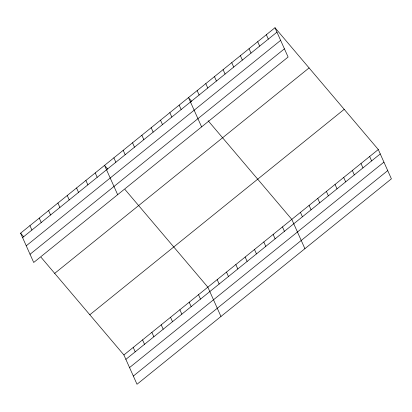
<?xml version="1.0" encoding="UTF-8"?>
<svg xmlns="http://www.w3.org/2000/svg" width="412" height="412" viewBox="0 0 412 412"><rect width="100%" height="100%" fill="white"/><g stroke="black" fill="none" stroke-linecap="round" stroke-linejoin="round"><path stroke-width="0.62" d="M274.989 27.738L288.101 57.041L33.707 262.475L20.6 233.171L274.989 27.738L378.293 149.525L391.4 178.829L137.011 384.262L123.899 354.959L41.056 257.284M22.572 237.58L276.962 32.146M26.244 245.794L280.639 40.361M30.035 254.261L284.424 48.827M54.688 273.362L309.082 67.928M89.811 314.768L344.2 109.335M123.899 354.959L378.293 149.525M125.871 359.362L380.261 153.928M129.548 367.581L383.938 162.148M133.333 376.048L387.723 170.614M191.709 101.367L188.5 97.587L201.607 126.891M208.148 120.752L291.799 219.369L304.906 248.678M107.759 169.162L104.55 165.377L117.657 194.68M125.001 189.494L207.849 287.164L220.961 316.468M20.6 233.171L23.808 236.952M369.641 156.508L371.614 160.917M360.994 163.492L362.962 167.9M352.342 170.48L354.315 174.884M343.696 177.464L345.668 181.867M335.044 184.447L337.016 188.856M266.343 34.721L268.315 39.13M326.397 191.431L328.369 195.839M257.691 41.71L259.663 46.113M317.745 198.419L319.717 202.822M249.044 48.693L251.016 53.096M309.098 205.403L311.07 209.811M240.392 55.677L242.364 60.085M300.446 212.386L302.418 216.794M231.745 62.66L233.717 67.068M223.093 69.649L225.065 74.052M282.472 226.904L284.44 231.312M214.446 76.632L216.418 81.035M205.794 83.615L207.766 88.024M273.146 234.438L275.113 238.842M197.147 90.599L199.12 95.007M263.814 241.968L265.786 246.376M254.487 249.502L256.46 253.91M179.168 105.117L181.141 109.525M245.161 257.037L247.133 261.44M169.842 112.651L171.814 117.054M235.834 264.566L237.806 268.974M160.515 120.18L162.488 124.589M226.507 272.1L228.475 276.503M151.189 127.715L153.156 132.123M217.175 279.63L219.148 284.038M141.862 135.249L143.829 139.653M132.53 142.779L134.503 147.187M198.522 294.698L200.495 299.102M123.203 150.313L125.176 154.721M189.196 302.228L191.168 306.636M113.877 157.847L115.849 162.251M179.869 309.762L181.836 314.171M170.537 317.297L172.51 321.7M95.224 172.911L97.191 177.32M161.21 324.826L163.183 329.234M85.892 180.446L87.864 184.849M151.884 332.36L153.856 336.769M76.565 187.975L78.538 192.383M142.557 339.895L144.53 344.298M67.238 195.509L69.211 199.913M133.231 347.424L135.198 351.833M57.912 203.039L59.884 207.447M48.585 210.573L50.552 214.982M39.253 218.108L41.226 222.511M29.927 225.637L31.899 230.045"/></g></svg>
